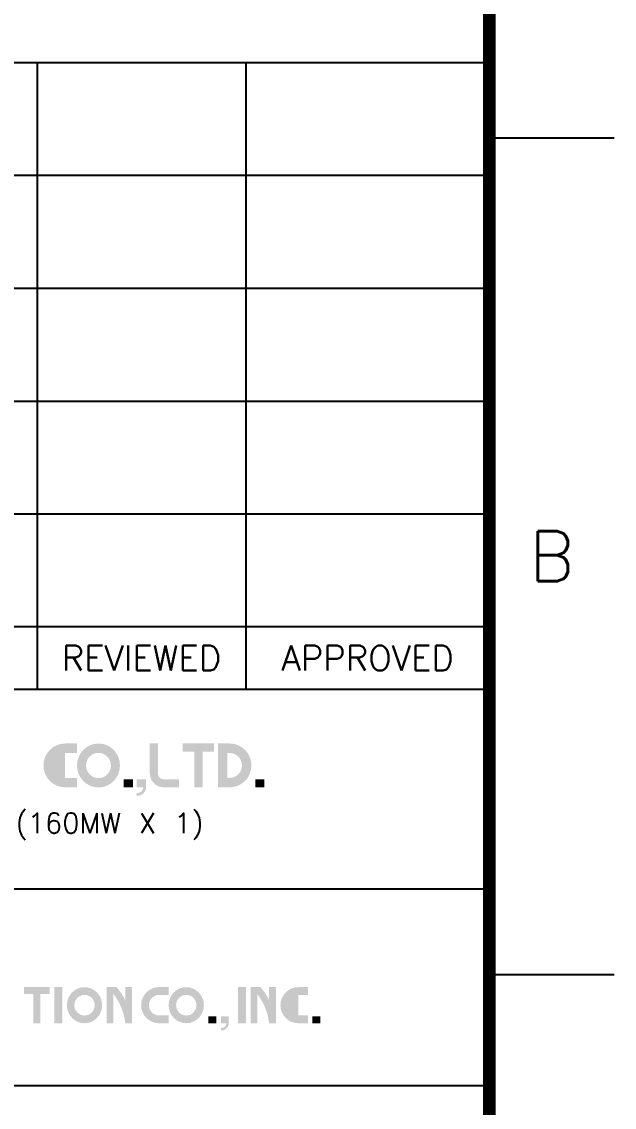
# Model space of a CAD drawing. Header units: millimetres. Extents: x 162 to 582, y 91 to 388.
# Drawn here: x 541.6 to 565.33, y 134.03 to 177.49 of the extents above; entities that cross this region are included whole.
import ezdxf

# ---------------------------------------------------------------- set-up
doc = ezdxf.new("R2010")
doc.units = ezdxf.units.MM
doc.layers.add('0_Title Block', color=7, linetype='Continuous')
doc.styles.get("Standard").update_dxf_attribs({"font": 'txt.shx', "bigfont": 'bigfont.shx'})

# ---------------------------------------------------------------- blocks, each defined once
blk = doc.blocks.new('GE&DAEWOO_TEMPLATE')
h = blk.add_hatch(color=0)
h.dxf.hatch_style = 1
edge = h.paths.add_edge_path()
edge.add_ellipse((381.5139534121181, 56.37558463107811), major_axis=(0, 0.8782683966975153), ratio=0.9889573634861012, start_angle=0, end_angle=180)
edge.add_line((381.5139534121181, 55.49731623438061), (381.9875352814068, 55.49731623438061))
edge.add_line((381.9875352814067, 55.49731623438061), (381.9875352814067, 55.87756552513959))
edge.add_line((381.9875352814067, 55.87756552513959), (381.4568443348703, 55.8775655251396))
edge.add_ellipse((381.5139534121181, 56.37558463107811), major_axis=(-4.58388374568208e-14, 0.4980191059385293), ratio=0.9805260478860619, start_angle=0, end_angle=180, ccw=False)
edge.add_line((381.5139534121181, 56.87360373701665), (381.9875352814068, 56.87360373701665))
edge.add_line((381.9875352814067, 56.87360373701665), (381.9875352814067, 57.25385302777564))
edge.add_line((381.9875352814067, 57.25385302777563), (381.513953412118, 57.25385302777563))
h = blk.add_hatch(color=0)
h.dxf.hatch_style = 1
edge = h.paths.add_edge_path()
edge.add_ellipse((382.8480141869163, 56.37322278879768), major_axis=(0, 0.880630238977957), ratio=0.9771171456799085, start_angle=0, end_angle=360)
edge = h.paths.add_edge_path(flags=16)
edge.add_ellipse((382.8480141869163, 56.37322278879768), major_axis=(0, 0.5057271844221601), ratio=0.9835846131046976, start_angle=0, end_angle=360)
h = blk.add_hatch(color=0)
h.dxf.hatch_style = 1
h.paths.add_polyline_path([(384.901567960969, 56.06254060859486, 0.4142135623731062), (385.4667923351832, 55.49731623438073), (386.0730013760849, 55.49731623438073), (386.0730013760849, 55.8206190016148), (385.4667923351832, 55.8206190016148, -0.4142135623730951), (385.2248707282031, 56.06254060859486), (385.2248707282031, 57.25385302777576), (384.901567960969, 57.25385302777576)])
h = blk.add_hatch(color=0)
h.dxf.hatch_style = 1
h.paths.add_polyline_path([(387.0163111576851, 56.92777785199873), (387.4795881681457, 56.92777785199873), (387.4795881681457, 57.25385302777563), (386.2235730892606, 57.25385302777563), (386.2235730892606, 56.92777785199873), (386.6868500997213, 56.92777785199873), (386.6868500997213, 55.49731623438061), (387.0163111576851, 55.49731623438061)])
h = blk.add_hatch(color=0)
h.dxf.hatch_style = 1
edge = h.paths.add_edge_path()
edge.add_line((388.1037417506102, 57.25385302777563), (387.6301598813215, 57.25385302777563))
edge.add_line((387.6301598813216, 57.25385302777563), (387.6301598813216, 55.49731623438061))
edge.add_line((387.6301598813216, 55.49731623438061), (388.1037417506103, 55.49731623438061))
edge.add_ellipse((388.1037417506102, 56.37558463107811), major_axis=(0, 0.8782683966975153), ratio=0.9889573634861012, start_angle=180, end_angle=360)
edge = h.paths.add_edge_path(flags=16)
edge.add_ellipse((388.1037417506102, 56.37558463107811), major_axis=(4.58388374568208e-14, 0.4980191059385293), ratio=0.9805260478860619, start_angle=180, end_angle=360, ccw=False)
edge.add_line((388.1037417506103, 55.87756552513962), (388.0104091720806, 55.87756552513962))
edge.add_line((388.0104091720806, 55.87756552513962), (388.0104091720805, 56.87360373701667))
edge.add_line((388.0104091720806, 56.87360373701665), (388.160850827858, 56.87360373701665))
h = blk.add_hatch(color=0)
h.dxf.hatch_style = 1
h.paths.add_polyline_path([(383.8590635480646, 55.49731623438061), (384.229744041341, 55.49731623438061), (384.229744041341, 55.82339141015741), (383.8590635480646, 55.82339141015741)])
h = blk.add_hatch(color=0)
h.dxf.hatch_style = 1
edge = h.paths.add_edge_path()
edge.add_line((384.3803157545168, 55.82339141015756), (384.3803157545168, 55.49731623438061))
edge.add_line((384.3803157545168, 55.49731623438061), (384.6396183599839, 55.49731623438061))
edge.add_ellipse((384.3803157545168, 55.49731623438055), major_axis=(0.2593026054671156, 5.135868084831348e-14), ratio=0.8925236532496738, start_angle=270.0777494256338, end_angle=360, ccw=False)
edge.add_line((384.3806676237579, 55.26588273873332), (384.3806676237579, 55.15450463784254))
edge.add_ellipse((384.3803157545168, 55.49731623438073), major_axis=(0.3706802980129842, 0.0003804742793744961), ratio=0.9248174191501765, start_angle=270, end_angle=359.9364094981152)
edge.add_line((384.7509962477932, 55.49731646634616), (384.7509962477932, 55.82339141015756))
edge.add_line((384.7509962477932, 55.82339141015756), (384.3803157545167, 55.82339141015756))
h = blk.add_hatch(color=0)
h.dxf.hatch_style = 1
h.paths.add_polyline_path([(389.4935639550936, 55.82339141015741), (389.1228834618172, 55.82339141015741), (389.1228834618172, 55.49731623438061), (389.4935639550936, 55.49731623438061)])
h = blk.add_hatch(color=0)
h.dxf.hatch_style = 1
h.paths.add_polyline_path([(379.865211180477, 47.49924832998781), (379.865211180477, 47.23135152786386), (380.2458302487769, 47.23135152786386), (380.2458302487769, 46.05611305100679), (380.5165088235644, 46.05611305100679), (380.5165088235644, 47.23135152786386), (380.8971278918643, 47.23135152786386), (380.8971278918643, 47.49924832998781)])
h = blk.add_hatch(color=0)
h.dxf.hatch_style = 1
h.paths.add_polyline_path([(381.4020657900699, 47.49924832998782), (381.0790989751284, 47.49924832998782), (381.0790989751284, 46.0561130510068), (381.4020657900699, 46.0561130510068)])
h = blk.add_hatch(color=0)
h.dxf.hatch_style = 1
edge = h.paths.add_edge_path()
edge.add_ellipse((382.289092985648, 46.77768069049732), major_axis=(0, 0.7215676394905111), ratio=0.9771171456799085, start_angle=0, end_angle=360)
edge = h.paths.add_edge_path(flags=16)
edge.add_ellipse((382.289092985648, 46.77768069049732), major_axis=(0, 0.4143809223644144), ratio=0.9835846131046975, start_angle=0, end_angle=360)
h = blk.add_hatch(color=0)
h.dxf.hatch_style = 1
h.paths.add_polyline_path([(383.9205467352098, 46.0561130510068), (384.1912253099968, 46.0561130510068), (384.1912253099968, 47.49924832998782), (383.9205467352098, 47.49924832998782), (383.9205467352095, 46.98176965468618, 0.05899357229426515), (383.5759874108846, 47.49924832998782), (383.1761201812261, 47.49924832998782), (383.1761201812261, 46.0561130510068), (383.4467987560131, 46.0561130510068), (383.4467987560131, 47.22856975520085, -0.135670494216322)])
h = blk.add_hatch(color=0)
h.dxf.hatch_style = 1
edge = h.paths.add_edge_path()
edge.add_line((385.2687671068525, 47.18684316525389), (385.6578524397793, 47.18684316525389))
edge.add_line((385.6578524397793, 47.18684316525389), (385.6578524397793, 47.49924832998783))
edge.add_line((385.6578524397793, 47.49924832998782), (385.2687671068525, 47.49924832998782))
edge.add_ellipse((385.2687671068525, 46.77768069049732), major_axis=(0, 0.7215676394905111), ratio=0.9889573634861012, start_angle=0, end_angle=180)
edge.add_line((385.2687671068525, 46.0561130510068), (385.6578524397793, 46.0561130510068))
edge.add_line((385.6578524397793, 46.0561130510068), (385.6578524397793, 46.36851821574075))
edge.add_line((385.6578524397793, 46.36851821574075), (385.2034945592922, 46.36851821574076))
edge.add_ellipse((385.2687671068525, 46.77768069049732), major_axis=(-3.76602663435003e-14, 0.4091624747565689), ratio=0.980526047886062, start_angle=0, end_angle=180, ccw=False)
h = blk.add_hatch(color=0)
h.dxf.hatch_style = 1
edge = h.paths.add_edge_path()
edge.add_ellipse((386.3629085520932, 46.77768069049732), major_axis=(0, 0.7215676394905111), ratio=0.9771171456799085, start_angle=0, end_angle=360)
edge = h.paths.add_edge_path(flags=16)
edge.add_ellipse((386.3629085520932, 46.77768069049732), major_axis=(0, 0.4143809223644144), ratio=0.9835846131046975, start_angle=0, end_angle=360)
h = blk.add_hatch(color=0)
h.dxf.hatch_style = 1
h.paths.add_polyline_path([(388.4302237707336, 46.05611305100682), (388.7531905856752, 46.05611305100682), (388.7531905856752, 47.49924832998782), (388.4302237707336, 47.49924832998782)])
h = blk.add_hatch(color=0)
h.dxf.hatch_style = 1
h.paths.add_polyline_path([(389.6795882229229, 46.0561130510068), (389.9502667977099, 46.0561130510068), (389.9502667977099, 47.49924832998782), (389.6795882229229, 47.49924832998782), (389.6795882229227, 46.98176965468618, 0.05899357229426515), (389.3350288985978, 47.49924832998782), (388.9351616689393, 47.49924832998782), (388.9351616689393, 46.0561130510068), (389.2058402437262, 46.0561130510068), (389.2058402437262, 47.22856975520085, -0.135670494216322)])
h = blk.add_hatch(color=0)
h.dxf.hatch_style = 1
edge = h.paths.add_edge_path()
edge.add_line((391.2349228442282, 47.18684316525389), (391.2349228442282, 47.49924832998783))
edge.add_line((391.2349228442282, 47.49924832998782), (390.8458375113014, 47.49924832998782))
edge.add_ellipse((390.8458375113014, 46.77768069049732), major_axis=(0, 0.7215676394905111), ratio=0.9889573634861012, start_angle=0, end_angle=180)
edge.add_line((390.8458375113014, 46.0561130510068), (391.2349228442282, 46.0561130510068))
edge.add_line((391.2349228442282, 46.0561130510068), (391.2349228442282, 46.36851821574075))
edge.add_line((391.2349228442282, 46.36851821574076), (390.7805649637411, 46.36851821574078))
edge.add_ellipse((390.8458375113015, 46.77768069049732), major_axis=(-3.76602663435003e-14, 0.4091624747565689), ratio=0.980526047886062, start_angle=0, end_angle=180, ccw=False)
edge.add_line((390.8458375113015, 47.18684316525389), (391.2349228442283, 47.18684316525389))
h = blk.add_hatch(color=0)
h.dxf.hatch_style = 1
h.paths.add_polyline_path([(387.2499357476713, 46.33513213813764), (387.2499357476713, 46.0561130510068), (387.5671231343064, 46.0561130510068), (387.5671231343064, 46.33513213813764)])
h = blk.add_hatch(color=0)
h.dxf.hatch_style = 1
edge = h.paths.add_edge_path()
edge.add_line((388.0662816042053, 46.33513213813764), (387.7490942175704, 46.33513213813764))
edge.add_line((387.7490942175705, 46.33513213813764), (387.7490942175705, 46.0561130510068))
edge.add_line((387.7490942175705, 46.0561130510068), (387.9709767208788, 46.0561130510068))
edge.add_ellipse((387.7490942175705, 46.05611305100676), major_axis=(0.221882503308297, 4.39470812593931e-14), ratio=0.892523653249674, start_angle=270.0777494256338, end_angle=360, ccw=False)
edge.add_line((387.7493953083671, 45.85807785089341), (387.7493953083671, 45.76277278523526))
edge.add_ellipse((387.7490942175705, 46.05611305100693), major_axis=(0.3171872195500063, 0.0003255678260538723), ratio=0.9248174191501767, start_angle=270, end_angle=359.9364094981152)
edge.add_line((388.0662816042053, 46.05611334950882), (388.0662816042053, 46.33513213813765))
h = blk.add_hatch(color=0)
h.dxf.hatch_style = 1
h.paths.add_polyline_path([(391.4168939274923, 46.33513213813764), (391.4168939274923, 46.0561130510068), (391.7340813141274, 46.0561130510068), (391.7340813141274, 46.33513213813764)])
at = {"color": 0}
for p, q in [((334.3317435626474, 84.51940016553178), (398.5, 84.51940016553178)), ((380.3865676338895, 84.51940016553178), (380.3865676338895, 59.41684311716423)), ((388.7540866499969, 84.5194001655318), (388.7540866499969, 59.41684311716423)), ((398.5, 84.51940016553178), (398.5, 14.5)), ((398.5, 81.49999999999991), (403.5, 81.49999999999991)), ((334.3317435626474, 80.00093989682563), (398.5, 80.00093989682563)), ((334.3317435626474, 75.48247962811948), (398.5, 75.48247962811948)), ((334.3317435626474, 70.96401935941331), (398.5, 70.96401935941331)), ((334.3317435626474, 66.44555909070714), (398.5, 66.44555909070714)), ((398.5, 61.92709882200099), (334.3317435626474, 61.92709882200099)), ((398.5, 59.41684311716423), (334.3317435626474, 59.41684311716423)), ((398.5, 51.41749211864362), (334.3317435626474, 51.41749211864362)), ((398.5, 47.99999999999997), (403.5, 47.99999999999997)), ((398.5, 43.55202646909962), (334.3317435626474, 43.55202646909962))]:
    blk.add_line(p, q, dxfattribs=at)
at = {"color": 0, "ltscale": 10, "const_width": 0.5}
blk.add_lwpolyline([(21.5, 282.4999999999995), (398.5, 282.4999999999995), (398.5, 14.5), (21.5, 14.5)], close=True, dxfattribs=at)
at = {"color": 0}
for s, insert, char_height, attachment_point in [('B', (401, 64.74999999999991), 2, 5), ('REVIEWED', (384.5703271419432, 60.6719709695826), 1, 5), ('APPROVED', (393.6270433249985, 60.6719709695826), 1, 5), ('NAMJEJU COMBINED CYCLE POWER PLANT UNIT (160MW X 1)', (369.729152342748, 54.47096079258765), 0.8064053566001365, 2)]:
    blk.add_mtext(s, dxfattribs=dict(at, insert=insert, char_height=char_height, attachment_point=attachment_point))

msp = doc.modelspace()

# ---------------------------------------------------------------- block references
at = {"layer": '0_Title Block'}
msp.add_blockref('GE&DAEWOO_TEMPLATE', (161.8305015352284, 91.3438560312203), dxfattribs=at)

doc.saveas('drawing.dxf')
